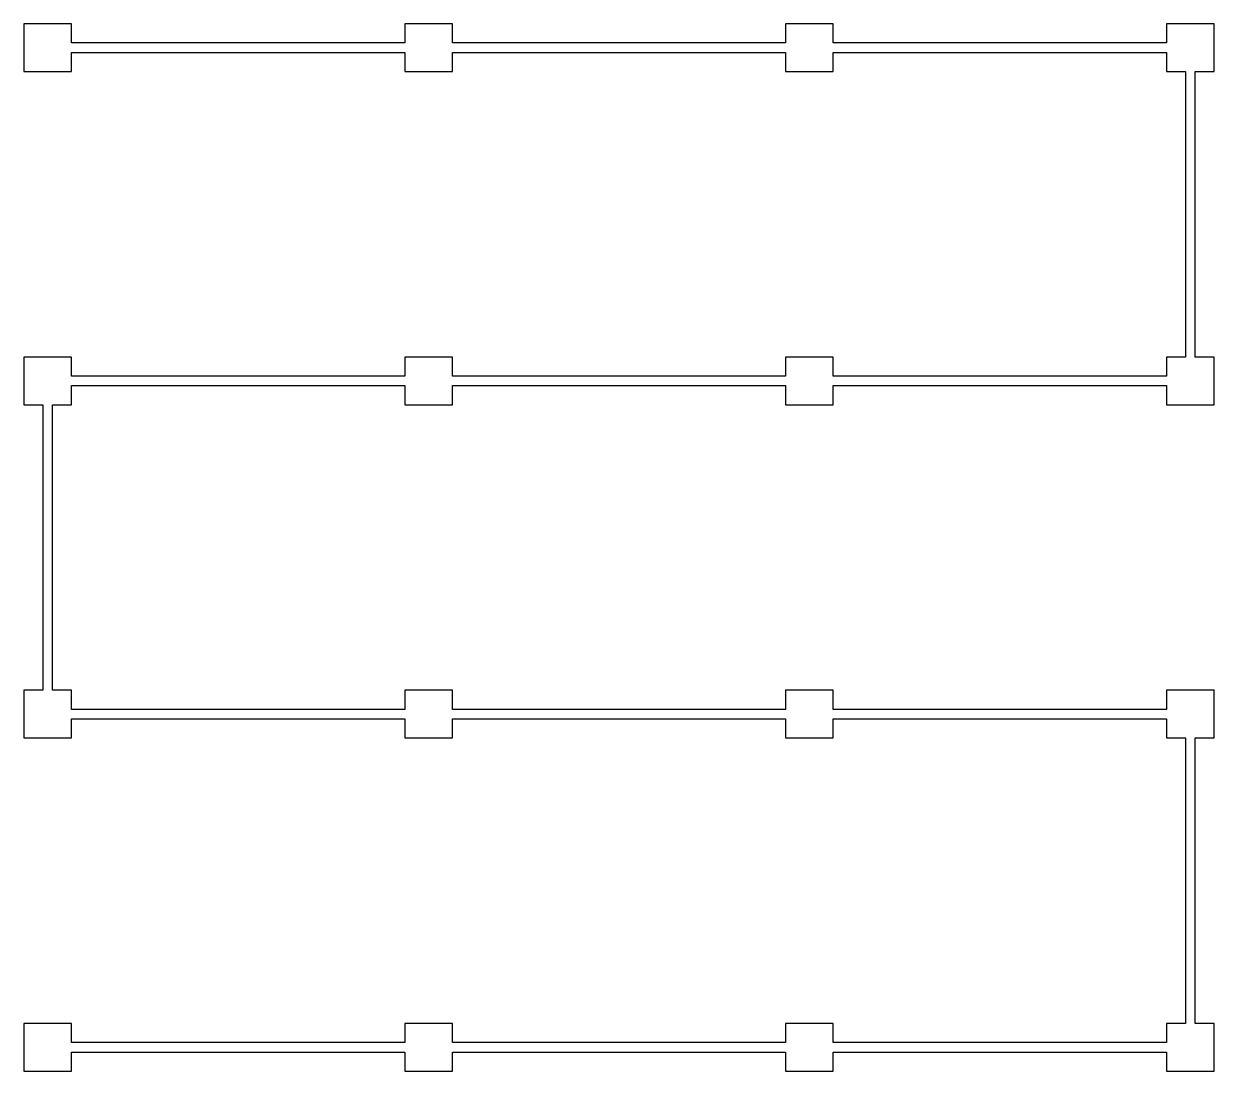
# Model space of a CAD drawing. Header units: millimetres. Extents: x 4 to 29, y 4 to 26.
import ezdxf

# ---------------------------------------------------------------- set-up
doc = ezdxf.new("R2010")
doc.units = ezdxf.units.MM
doc.layers.add('PCB_LAYERS', color=7, linetype='CONTINUOUS')

msp = doc.modelspace()

# ---------------------------------------------------------------- linework, layer by layer
at = {"layer": 'PCB_LAYERS', "color": 35, "true_color": 0xb87333}
msp.add_lwpolyline([(5, 25.4), (12, 25.4), (12, 25), (13, 25), (13, 25.4), (20, 25.4), (20, 25), (21, 25), (21, 25.4), (28, 25.4), (28, 25), (28.4, 25), (28.4, 19), (28, 19), (28, 18.6), (21, 18.6), (21, 19), (20, 19), (20, 18.6), (13, 18.6), (13, 19), (12, 19), (12, 18.6), (5, 18.6), (5, 19), (4, 19), (4, 18), (4.4, 18), (4.4, 12), (4, 12), (4, 11), (5, 11), (5, 11.4), (12, 11.4), (12, 11), (13, 11), (13, 11.4), (20, 11.4), (20, 11), (21, 11), (21, 11.4), (28, 11.4), (28, 11), (28.4, 11), (28.4, 5), (28, 5), (28, 4.6), (21, 4.6), (21, 5), (20, 5), (20, 4.6), (13, 4.6), (13, 5), (12, 5), (12, 4.6), (5, 4.6), (5, 5), (4, 5), (4, 4), (5, 4), (5, 4.4), (12, 4.4), (12, 4), (13, 4), (13, 4.4), (20, 4.4), (20, 4), (21, 4), (21, 4.4), (28, 4.4), (28, 4), (29, 4), (29, 5), (28.6, 5), (28.6, 11), (29, 11), (29, 12), (28, 12), (28, 11.6), (21, 11.6), (21, 12), (20, 12), (20, 11.6), (13, 11.6), (13, 12), (12, 12), (12, 11.6), (5, 11.6), (5, 12), (4.6, 12), (4.6, 18), (5, 18), (5, 18.4), (12, 18.4), (12, 18), (13, 18), (13, 18.4), (20, 18.4), (20, 18), (21, 18), (21, 18.4), (28, 18.4), (28, 18), (29, 18), (29, 19), (28.6, 19), (28.6, 25), (29, 25), (29, 26), (28, 26), (28, 25.6), (21, 25.6), (21, 26), (20, 26), (20, 25.6), (13, 25.6), (13, 26), (12, 26), (12, 25.6), (5, 25.6), (5, 26), (4, 26), (4, 25), (5, 25)], close=True, dxfattribs=at)

doc.saveas('drawing.dxf')
